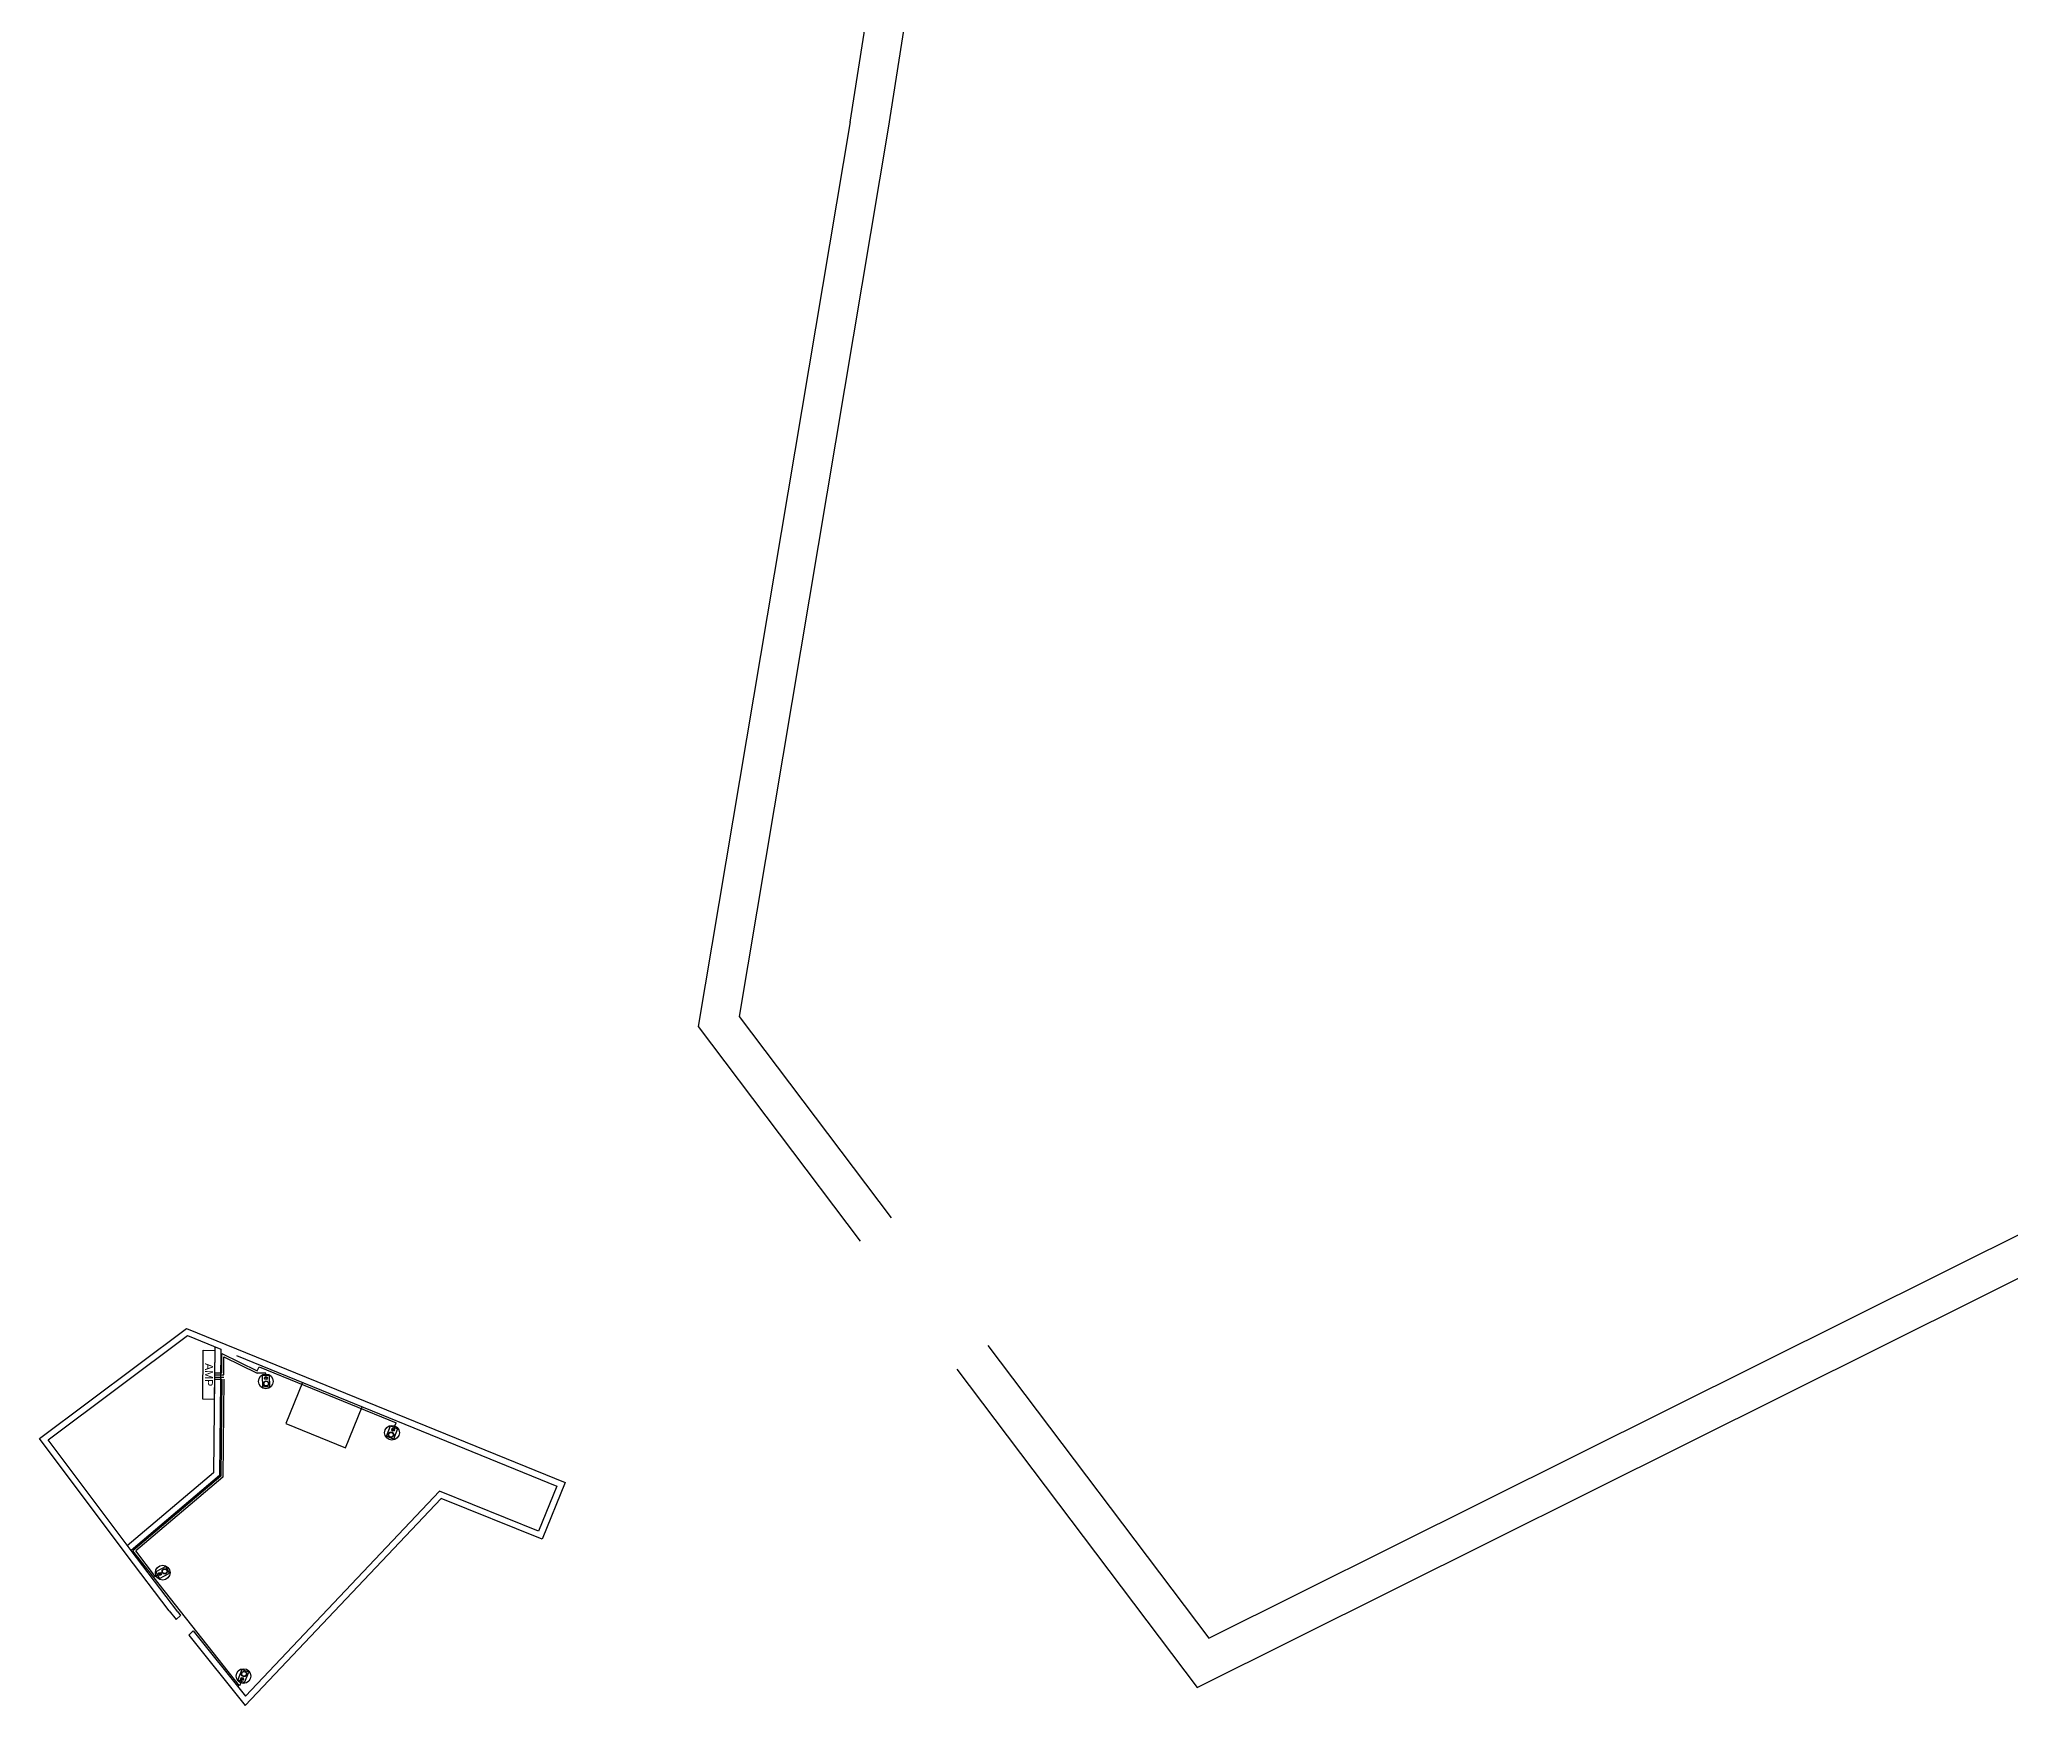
# Model space of a CAD drawing. Header units: millimetres. Extents: x -122 to 18470, y 1312 to 18486.
# Drawn here: x -122 to 10033, y 1312 to 9899 of the extents above; entities that cross this region are included whole.
import ezdxf

# ---------------------------------------------------------------- set-up
doc = ezdxf.new("R2010")
doc.units = ezdxf.units.MM
doc.layers.add('Ligação exterior', color=171, linetype='Continuous')
doc.layers.add('Line_RIGHT', color=1, linetype='Continuous')
doc.layers.add('LINE_LEFT', color=2, linetype='Continuous', plot=False)
doc.styles.add('Standar', font='GOTHIC.TTF', dxfattribs={"height": 1.35})

# ---------------------------------------------------------------- blocks, each defined once
blk = doc.blocks.new('*U2')
at = {"color": 0, "linetype": 'Continuous'}
for p, q in [((-0.16, 0.205), (-0.16, -0.274)), ((0.16, 0.205), (-0.16, 0.205)), ((0.16, -0.274), (0.16, 0.205)), ((-0.16, -0.274), (0.16, -0.274))]:
    blk.add_line(p, q, dxfattribs=at)
for centre, radius in [((0, 0.099), 0.0622), ((0, 0.099), 0.0399), ((0, -0.137), 0.115), ((0, -0.137), 0.0983)]:
    blk.add_circle(centre, radius, dxfattribs=at)
blk = doc.blocks.new('*U4')
at = {"color": 0, "linetype": 'Continuous'}
for p, q in [((-0.16, 0.205), (-0.16, -0.274)), ((0.16, 0.205), (-0.16, 0.205)), ((0.16, -0.274), (0.16, 0.205)), ((-0.16, -0.274), (0.16, -0.274))]:
    blk.add_line(p, q, dxfattribs=at)
for centre, radius in [((0, 0.099), 0.0622), ((0, 0.099), 0.0399), ((0, -0.137), 0.115), ((0, -0.137), 0.0983)]:
    blk.add_circle(centre, radius, dxfattribs=at)
blk = doc.blocks.new('*U5')
at = {"color": 0, "linetype": 'Continuous'}
for p, q in [((-0.16, 0.205), (-0.16, -0.274)), ((0.16, 0.205), (-0.16, 0.205)), ((0.16, -0.274), (0.16, 0.205)), ((-0.16, -0.274), (0.16, -0.274))]:
    blk.add_line(p, q, dxfattribs=at)
for centre, radius in [((0, 0.099), 0.0622), ((0, 0.099), 0.0399), ((0, -0.137), 0.115), ((0, -0.137), 0.0983)]:
    blk.add_circle(centre, radius, dxfattribs=at)

msp = doc.modelspace()

# ---------------------------------------------------------------- linework, layer by layer
for p, q in [((-122, 2688), (636, 3255)), ((636, 3255), (2586, 2461)), ((-77, 2682), (641, 3219)), ((641, 3219), (813, 3149)), ((781, 3162), (774, 2512)), ((813, 3149), (806, 2497)), ((893, 3116), (2544, 2443)), ((1233, 2977), (1147, 2765)), ((1454, 2640), (1540, 2852)), ((1147, 2765), (1454, 2640)), ((325, 2092), (-122, 2688)), ((351, 2111), (-77, 2682)), ((774, 2512), (330, 2136)), ((806, 2497), (351, 2111)), ((2544, 2443), (2449, 2211)), ((2586, 2461), (2467, 2170)), ((938, 1312), (1947, 2379)), ((940, 1361), (1939, 2417)), ((2449, 2211), (1939, 2417)), ((2467, 2170), (1947, 2379)), ((546, 1801), (325, 2092)), ((591, 1795), (351, 2111)), ((546, 1801), (583, 1755)), ((583, 1755), (605, 1777)), ((591, 1795), (605, 1777)), ((647, 1675), (670, 1697)), ((647, 1675), (938, 1312)), ((670, 1697), (940, 1361))]:
    msp.add_line(p, q)
for points in [[(4604, 3046), (5843, 1406), (18470, 7700), (14396, 17194), (9660, 12892)], [(4764, 3167), (5903, 1659), (18212, 7795), (14323, 16857), (9794, 12744)], [(9803, 12944), (4635, 13179), (4053, 9472)], [(9794, 12744), (4804, 12971), (4251, 9441)], [(4054, 9474), (3271, 4811), (4106, 3705)], [(4251, 9441), (3482, 4863), (4266, 3826)]]:
    msp.add_lwpolyline(points)
at = {"layer": 'Ligação exterior', "color": 6, "linetype": 'Continuous', "lineweight": -3}
msp.add_lwpolyline([(781, 3142), (778, 2890), (720, 2891), (722, 3143)], close=True, dxfattribs=at)
at = {"layer": 'LINE_LEFT'}
for p, q in [((828, 3016), (828, 3109)), ((828, 3109), (1000, 3025)), ((779, 3016), (828, 3016)), ((779, 3005), (828, 3005)), ((828, 2994), (823, 2489)), ((1044, 3025), (1000, 3025)), ((1044, 3012), (1044, 3025)), ((823, 2489), (374, 2109)), ((476, 1975), (374, 2109)), ((488, 1984), (476, 1975))]:
    msp.add_line(p, q, dxfattribs=at)
for centre in [(1044, 2983), (513, 1997)]:
    msp.add_circle(centre, 37.9, dxfattribs=at)
at = {"layer": 'Line_RIGHT'}
for p, q in [((817, 3027), (817, 3126)), ((817, 3126), (1000, 3037)), ((1000, 3037), (1010, 3058)), ((1010, 3058), (1715, 2769)), ((779, 3027), (817, 3027)), ((779, 2994), (817, 2994)), ((817, 2994), (812, 2494)), ((1705, 2745), (1715, 2769)), ((812, 2494), (359, 2110)), ((908, 1413), (359, 2110)), ((918, 1437), (908, 1413))]:
    msp.add_line(p, q, dxfattribs=at)
at = {"layer": 'Line_RIGHT', "linetype": 'Continuous'}
for p, q in [((1666, 2700), (1687, 2753)), ((1687, 2753), (1723, 2738)), ((1701, 2685), (1666, 2700)), ((1723, 2738), (1701, 2685))]:
    msp.add_line(p, q, dxfattribs=at)
at = {"layer": 'Line_RIGHT'}
for centre in [(1694, 2718), (929, 1464)]:
    msp.add_circle(centre, 37.9, dxfattribs=at)
at = {"layer": 'Line_RIGHT', "linetype": 'Continuous'}
for centre, radius in [((1689, 2708), 13.8), ((1689, 2708), 11.8), ((1700, 2734), 7.46), ((1700, 2734), 4.78)]:
    msp.add_circle(centre, radius, dxfattribs=at)

# ---------------------------------------------------------------- block references
at = {"layer": 'LINE_LEFT', "linetype": 'Continuous', "xscale": 119.8649762896382, "yscale": 119.8649762896382, "zscale": 119.8649762896382}
for name, p, rotation in [('*U2', (1045, 2988), 2.096987995517071), ('*U4', (509, 1996), 118.0999483707428)]:
    msp.add_blockref(name, p, dxfattribs=dict(at, rotation=rotation))
at = {"layer": 'Line_RIGHT', "linetype": 'Continuous', "xscale": 119.8649762896382, "yscale": 119.8649762896382, "zscale": 119.8649762896382, "rotation": 158.6012187131359}
msp.add_blockref('*U5', (926, 1460), dxfattribs=at)

# ---------------------------------------------------------------- texts
at = {"layer": 'Ligação exterior', "color": 6, "linetype": 'Continuous', "lineweight": -3, "insert": (751, 3017), "char_height": 41.2, "attachment_point": 5, "rotation": 269.3962, "style": 'Standar'}
msp.add_mtext_dynamic_manual_height_columns('\\pxqc;AMP', width=72.6, gutter_width=206, heights=[0], dxfattribs=at)

doc.saveas('drawing.dxf')
